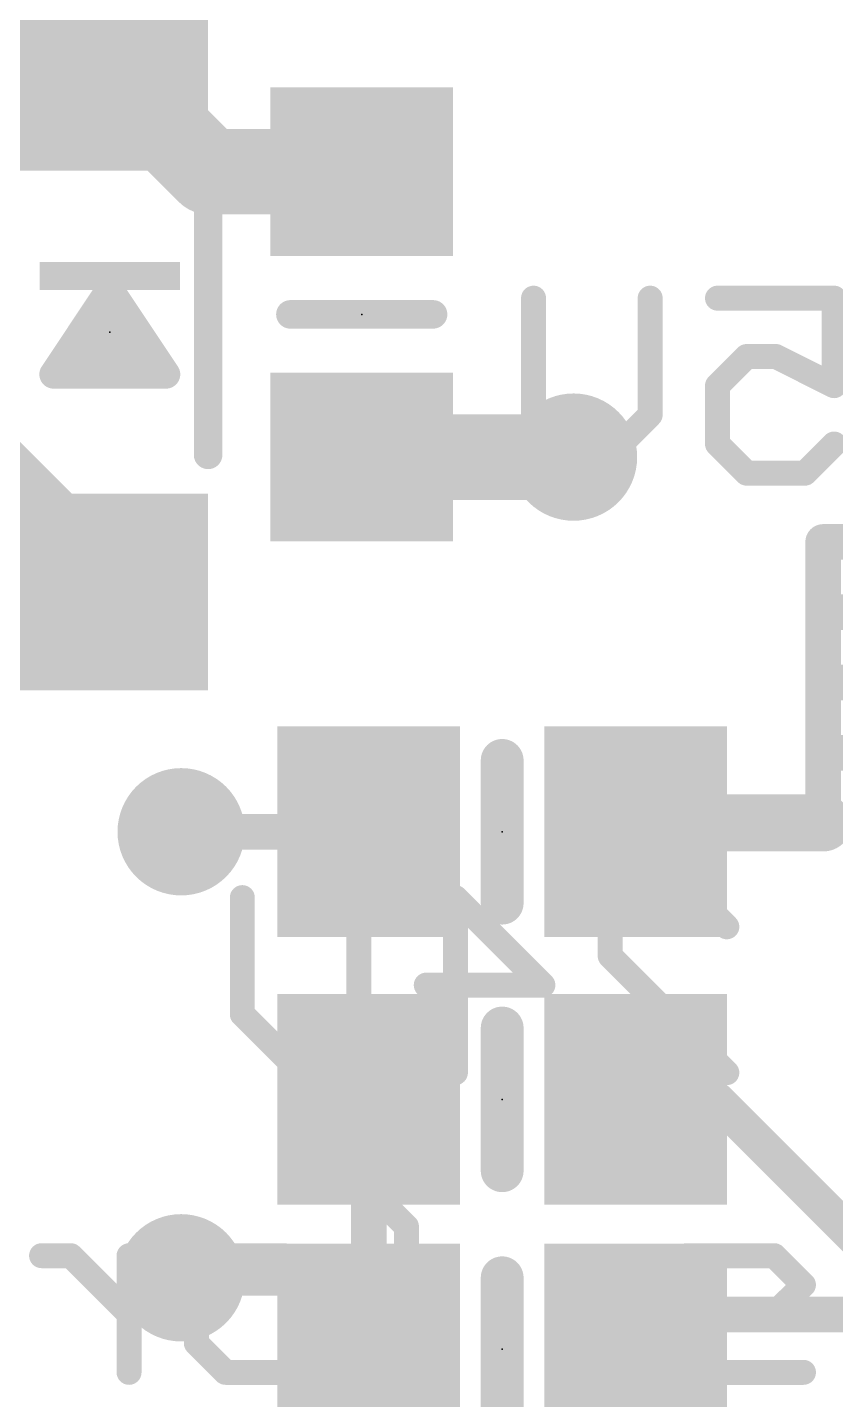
# Model space of a CAD drawing. Extents: x -0.1 to 49.3, y -0.1 to 40.8.
# Drawn here: x 10.58 to 16.34, y 16.91 to 26.68 of the extents above; entities that cross this region are included whole.
import ezdxf

# ---------------------------------------------------------------- set-up
doc = ezdxf.new("R2010")
doc.units = 0
for name, color, linetype in [('1', 12, 'CONTINUOUS'), ('16', 132, 'CONTINUOUS'), ('18', 110, 'CONTINUOUS'), ('21', 40, 'CONTINUOUS'), ('22', 6, 'CONTINUOUS'), ('23', 53, 'CONTINUOUS')]:
    doc.layers.add(name, color=color, linetype=linetype)

# ---------------------------------------------------------------- blocks, each defined once
blk = doc.blocks.new('RECT')
blk.add_solid([(-0.5, -0.5), (0.5, -0.5), (-0.5, 0.5), (0.5, 0.5)])
blk = doc.blocks.new('ROUNDV')
at = {"const_width": 0.5}
blk.add_lwpolyline([(0, -0.25, 1), (0, 0.25, 1), (0, -0.25)], format="xyb", dxfattribs=at)

msp = doc.modelspace()

# ---------------------------------------------------------------- linework, layer by layer
at = {"layer": '1'}
for points, const_width in [([(11.168, 28.567), (11.168, 26.361)], 0.6096), ([(11.875, 25.654), (11.168, 26.361)], 0.6096), ([(12.962, 25.654), (11.875, 25.654)], 0.6096), ([(10.185, 23.644), (11.168, 22.661)], 0.6096), ([(12.962, 23.622), (14.47, 23.622)], 0.6096), ([(16.883, 23.018), (16.248, 23.018)], 0.254), ([(16.248, 23.018), (16.248, 22.518)], 0.254), ([(17.896, 22.518), (16.248, 22.518)], 0.254), ([(16.248, 22.018), (16.248, 22.518)], 0.254), ([(17.896, 22.018), (16.248, 22.018)], 0.254), ([(16.248, 21.518), (16.248, 22.018)], 0.254), ([(17.896, 21.518), (16.248, 21.518)], 0.254), ([(16.248, 21.518), (16.248, 21.018)], 0.254), ([(14.912, 20.955), (14.975, 21.018)], 0.4064), ([(14.975, 21.018), (16.248, 21.018)], 0.4064), ([(17.896, 21.018), (16.248, 21.018)], 0.254), ([(13.012, 20.955), (11.676, 20.955)], 0.254), ([(14.917, 20.95), (14.912, 20.955)], 0.254), ([(13.012, 19.05), (13.012, 17.78)], 0.254), ([(15.486, 19.05), (14.912, 19.05)], 0.254), ([(16.518, 18.018), (15.486, 19.05)], 0.254), ([(11.676, 17.78), (13.012, 17.78)], 0.254), ([(13.012, 17.78), (13.012, 17.272)], 0.254), ([(15.158, 17.518), (14.912, 17.272)], 0.254), ([(17.896, 17.518), (15.158, 17.518)], 0.254)]:
    msp.add_lwpolyline(points, dxfattribs=dict(at, const_width=const_width))
for points, const_width in [([(11.2758, 26.4688, 1), (11.0602, 26.2532)], 0.3048), ([(11.0156, 26.361, 1), (11.3204, 26.361)], 0.3048), ([(11.875, 25.8064, 1), (11.875, 25.5016)], 0.3048), ([(11.7672, 25.5462, 1), (11.9828, 25.7618)], 0.3048), ([(12.962, 25.5016, 1), (12.962, 25.8064)], 0.3048), ([(12.962, 23.7744, 1), (12.962, 23.4696)], 0.3048), ([(14.47, 23.4696, 1), (14.47, 23.7744)], 0.3048), ([(16.248, 23.0815, 1), (16.248, 22.9545)], 0.127), ([(16.3115, 23.018, 1), (16.1845, 23.018)], 0.127), ([(11.0602, 22.5532, 1), (11.2758, 22.7688)], 0.3048), ([(16.248, 22.5815, 1), (16.248, 22.4545)], 0.127), ([(16.3115, 22.518, 1), (16.1845, 22.518)], 0.127), ([(16.1845, 22.518, 1), (16.3115, 22.518)], 0.127), ([(16.248, 22.0815, 1), (16.248, 21.9545)], 0.127), ([(16.3115, 22.018, 1), (16.1845, 22.018)], 0.127), ([(16.1845, 22.018, 1), (16.3115, 22.018)], 0.127), ([(16.248, 21.5815, 1), (16.248, 21.4545)], 0.127), ([(16.3115, 21.518, 1), (16.1845, 21.518)], 0.127), ([(16.1845, 21.518, 1), (16.3115, 21.518)], 0.127), ([(14.975, 21.1196, 1), (14.975, 20.9164)], 0.2032), ([(15.0468, 20.9462, 1), (14.9032, 21.0898)], 0.2032), ([(16.248, 20.9164, 1), (16.248, 21.1196)], 0.2032), ([(14.8402, 21.0268, 1), (14.9838, 20.8832)], 0.2032), ([(16.248, 21.0815, 1), (16.248, 20.9545)], 0.127), ([(11.676, 21.0185, 1), (11.676, 20.8915)], 0.127), ([(13.012, 20.8915, 1), (13.012, 21.0185)], 0.127), ([(14.9569, 20.9999, 1), (14.8671, 20.9101)], 0.127), ([(14.8721, 20.9051, 1), (14.9619, 20.9949)], 0.127), ([(16.1845, 21.018, 1), (16.3115, 21.018)], 0.127), ([(13.0755, 19.05, 1), (12.9485, 19.05)], 0.127), ([(14.912, 19.1135, 1), (14.912, 18.9865)], 0.127), ([(15.5309, 19.0949, 1), (15.4411, 19.0051)], 0.127), ([(15.486, 18.9865, 1), (15.486, 19.1135)], 0.127), ([(11.676, 17.8435, 1), (11.676, 17.7165)], 0.127), ([(13.0755, 17.78, 1), (12.9485, 17.78)], 0.127), ([(13.012, 17.7165, 1), (13.012, 17.8435)], 0.127), ([(12.9485, 17.78, 1), (13.0755, 17.78)], 0.127), ([(15.158, 17.5815, 1), (15.158, 17.4545)], 0.127), ([(15.2029, 17.4731, 1), (15.1131, 17.5629)], 0.127), ([(12.9485, 17.272, 1), (13.0755, 17.272)], 0.127), ([(14.8671, 17.3169, 1), (14.9569, 17.2271)], 0.127)]:
    msp.add_lwpolyline(points, format="xyb", dxfattribs=dict(at, const_width=const_width))
at = {"layer": '16', "const_width": 0.254}
for points in [[(11.676, 20.955), (11.549, 20.828)], [(11.549, 20.828), (11.549, 20.955)]]:
    msp.add_lwpolyline(points, dxfattribs=at)
at = {"layer": '16', "const_width": 0.127}
for points in [[(11.6125, 20.955, 1), (11.4855, 20.955)], [(11.7209, 20.9101, 1), (11.6311, 20.9999)], [(11.5041, 20.8729, 1), (11.5939, 20.7831)], [(11.4855, 20.828, 1), (11.6125, 20.828)]]:
    msp.add_lwpolyline(points, format="xyb", dxfattribs=at)
at = {"layer": '21'}
for points, const_width in [([(11.868, 25.384), (11.868, 23.638)], 0.2032), ([(10.768, 24.211), (11.168, 24.811)], 0.2032), ([(11.168, 24.811), (11.568, 24.211)], 0.2032), ([(10.968, 24.311), (11.168, 24.611)], 0.2032), ([(11.168, 24.611), (11.368, 24.311)], 0.2032), ([(13.47, 24.638), (12.454, 24.638)], 0.2032), ([(11.1521, 24.5872), (11.1839, 24.5872)], 0.2032), ([(11.0167, 24.384), (11.3193, 24.384)], 0.2032), ([(11.368, 24.311), (10.968, 24.311)], 0.2032), ([(11.568, 24.211), (10.768, 24.211)], 0.2032), ([(13.962, 20.447), (13.962, 21.463)], 0.3048), ([(13.962, 18.542), (13.962, 19.558)], 0.3048), ([(13.962, 16.764), (13.962, 17.78)], 0.3048)]:
    msp.add_lwpolyline(points, dxfattribs=dict(at, const_width=const_width))
for points, const_width in [([(11.9188, 25.384, 1), (11.8172, 25.384)], 0.1016), ([(11.2103, 24.8392, 1), (11.1257, 24.7828)], 0.1016), ([(11.2103, 24.7828, 1), (11.1257, 24.8392)], 0.1016), ([(11.2103, 24.6392, 1), (11.1257, 24.5828)], 0.1016), ([(11.2103, 24.5828, 1), (11.1257, 24.6392)], 0.1016), ([(12.454, 24.6888, 1), (12.454, 24.5872)], 0.1016), ([(13.47, 24.5872, 1), (13.47, 24.6888)], 0.1016), ([(11.1521, 24.638, 1), (11.1521, 24.5364)], 0.1016), ([(11.1839, 24.5364, 1), (11.1839, 24.638)], 0.1016), ([(11.0167, 24.4348, 1), (11.0167, 24.3332)], 0.1016), ([(11.3193, 24.3332, 1), (11.3193, 24.4348)], 0.1016), ([(10.968, 24.3618, 1), (10.968, 24.2602)], 0.1016), ([(10.9257, 24.3392, 1), (11.0103, 24.2828)], 0.1016), ([(11.3257, 24.2828, 1), (11.4103, 24.3392)], 0.1016), ([(11.368, 24.2602, 1), (11.368, 24.3618)], 0.1016), ([(10.768, 24.2618, 1), (10.768, 24.1602)], 0.1016), ([(10.7257, 24.2392, 1), (10.8103, 24.1828)], 0.1016), ([(11.5257, 24.1828, 1), (11.6103, 24.2392)], 0.1016), ([(11.568, 24.1602, 1), (11.568, 24.2618)], 0.1016), ([(11.8172, 23.638, 1), (11.9188, 23.638)], 0.1016), ([(14.0382, 21.463, 1), (13.8858, 21.463)], 0.1524), ([(13.8858, 20.447, 1), (14.0382, 20.447)], 0.1524), ([(14.0382, 19.558, 1), (13.8858, 19.558)], 0.1524), ([(13.8858, 18.542, 1), (14.0382, 18.542)], 0.1524), ([(14.0382, 17.78, 1), (13.8858, 17.78)], 0.1524)]:
    msp.add_lwpolyline(points, format="xyb", dxfattribs=dict(at, const_width=const_width))
at = {"layer": '22', "const_width": 0.0889}
for points in [[(14.2299, 24.7534, 1), (14.141, 24.7534)], [(15.0603, 24.7534, 1), (14.9714, 24.7534)], [(15.4952, 24.7978, 1), (15.4952, 24.7089)], [(16.3701, 24.7534, 1), (16.2812, 24.7534)], [(16.3256, 24.7089, 1), (16.3256, 24.7978)], [(15.7028, 24.3826, 1), (15.7028, 24.2937)], [(15.7342, 24.3067, 1), (15.6714, 24.3696)], [(15.9303, 24.3779, 1), (15.8905, 24.2984)], [(15.9104, 24.2937, 1), (15.9104, 24.3826)], [(15.5396, 24.1305, 1), (15.4507, 24.1305)], [(15.4638, 24.162, 1), (15.5266, 24.0991)], [(16.2812, 24.1305, 1), (16.3701, 24.1305)], [(16.3057, 24.0908, 1), (16.3455, 24.1703)], [(14.141, 23.9229, 1), (14.2299, 23.9229)], [(14.2169, 23.9543, 1), (14.154, 23.8915)], [(14.9714, 23.9229, 1), (15.0603, 23.9229)], [(15.0473, 23.8915, 1), (14.9845, 23.9543)], [(15.4507, 23.7153, 1), (15.5396, 23.7153)], [(15.5266, 23.7467, 1), (15.4638, 23.6839)], [(16.3571, 23.6839, 1), (16.2942, 23.7467)], [(14.5692, 23.5391, 1), (14.6321, 23.4763)], [(14.5692, 23.4763, 1), (14.6321, 23.5391)], [(15.7028, 23.5522, 1), (15.7028, 23.4632)], [(15.6714, 23.4763, 1), (15.7342, 23.5391)], [(16.0866, 23.5391, 1), (16.1494, 23.4763)], [(16.118, 23.4632, 1), (16.118, 23.5522)], [(12.1562, 20.4862, 1), (12.0673, 20.4862)], [(12.9866, 20.4862, 1), (12.8977, 20.4862)], [(13.6735, 20.4862, 1), (13.5846, 20.4862)], [(13.6605, 20.5176, 1), (13.5976, 20.4547)], [(14.9388, 20.5306, 1), (14.9388, 20.4417)], [(14.9702, 20.4547, 1), (14.9074, 20.5176)], [(15.3855, 20.5176, 1), (15.3226, 20.4547)], [(15.354, 20.4417, 1), (15.354, 20.5306)], [(14.7756, 20.2786, 1), (14.6867, 20.2786)], [(14.6998, 20.31, 1), (14.7626, 20.2471)], [(15.5302, 20.2471, 1), (15.5931, 20.31)], [(14.7626, 20.1024, 1), (14.6998, 20.0395)], [(14.6867, 20.0709, 1), (14.7756, 20.0709)], [(13.4215, 19.9078, 1), (13.4215, 19.8189)], [(14.2205, 19.8319, 1), (14.2833, 19.8948)], [(14.2519, 19.8189, 1), (14.2519, 19.9078)], [(12.1432, 19.6871, 1), (12.0803, 19.6243)], [(12.9736, 19.6243, 1), (12.9108, 19.6871)], [(12.0673, 19.6557, 1), (12.1562, 19.6557)], [(12.8977, 19.6557, 1), (12.9866, 19.6557)], [(12.4955, 19.2719, 1), (12.5584, 19.2091)], [(12.4955, 19.2091, 1), (12.5584, 19.2719)], [(13.5846, 19.2405, 1), (13.6735, 19.2405)], [(14.7312, 19.285, 1), (14.7312, 19.196)], [(15.5302, 19.2091, 1), (15.5931, 19.2719)], [(15.5616, 19.196, 1), (15.5616, 19.285)], [(13.1041, 18.384, 1), (13.0413, 18.3211)], [(13.3247, 18.145, 1), (13.2358, 18.145)], [(13.2489, 18.1135, 1), (13.3117, 18.1764)], [(10.6822, 17.9818, 1), (10.6822, 17.8929)], [(10.9212, 17.9688, 1), (10.8584, 17.9059)], [(10.8898, 17.8929, 1), (10.8898, 17.9818)], [(11.3495, 17.9373, 1), (11.2606, 17.9373)], [(11.9919, 17.9818, 1), (11.9919, 17.8929)], [(12.0233, 17.9059, 1), (11.9605, 17.9688)], [(12.4386, 17.9688, 1), (12.3757, 17.9059)], [(12.4071, 17.8929, 1), (12.4071, 17.9818)], [(15.2769, 17.9818, 1), (15.2769, 17.8929)], [(15.9312, 17.9688, 1), (15.8683, 17.9059)], [(15.8997, 17.8929, 1), (15.8997, 17.9818)], [(11.7529, 17.7612, 1), (11.8157, 17.6983)], [(11.8288, 17.7297, 1), (11.7399, 17.7297)], [(12.6592, 17.7297, 1), (12.5703, 17.7297)], [(12.5833, 17.6983, 1), (12.6462, 17.7612)], [(13.0727, 17.7742, 1), (13.0727, 17.6853)], [(13.4879, 17.6853, 1), (13.4879, 17.7742)], [(16.1388, 17.6983, 1), (16.0759, 17.7612)], [(16.0759, 17.6983, 1), (16.1388, 17.7612)], [(11.2736, 17.4907, 1), (11.3365, 17.5535)], [(15.4845, 17.5666, 1), (15.4845, 17.4777)], [(15.5159, 17.4907, 1), (15.4531, 17.5535)], [(15.8683, 17.5535, 1), (15.9312, 17.4907)], [(15.8997, 17.4777, 1), (15.8997, 17.5666)], [(11.8157, 17.3459, 1), (11.7529, 17.2831)], [(12.6462, 17.2831, 1), (12.5833, 17.3459)], [(15.3083, 17.3459, 1), (15.2455, 17.2831)], [(15.2455, 17.3459, 1), (15.3083, 17.2831)], [(11.7399, 17.3145, 1), (11.8288, 17.3145)], [(12.5703, 17.3145, 1), (12.6592, 17.3145)], [(11.9919, 17.1514, 1), (11.9919, 17.0624)], [(12.4071, 17.0624, 1), (12.4071, 17.1514)], [(15.4845, 17.1514, 1), (15.4845, 17.0624)], [(16.1074, 17.0624, 1), (16.1074, 17.1514)], [(11.2606, 17.1069, 1), (11.3495, 17.1069)], [(11.9605, 17.0755, 1), (12.0233, 17.1383)], [(12.3757, 17.1383, 1), (12.4386, 17.0755)], [(13.2358, 17.1069, 1), (13.3247, 17.1069)], [(15.4531, 17.0755, 1), (15.5159, 17.1383)]]:
    msp.add_lwpolyline(points, format="xyb", dxfattribs=at)
at = {"layer": '22', "const_width": 0.1778}
for points in [[(14.1855, 23.9229), (14.1855, 24.7534)], [(15.0159, 24.7534), (15.0159, 23.9229)], [(15.4952, 24.7534), (16.3256, 24.7534)], [(16.3256, 24.7534), (16.3256, 24.1305)], [(15.7028, 24.3381), (15.4952, 24.1305)], [(15.9104, 24.3381), (15.7028, 24.3381)], [(16.3256, 24.1305), (15.9104, 24.3381)], [(15.4952, 24.1305), (15.4952, 23.7153)], [(14.6007, 23.5077), (14.1855, 23.9229)], [(15.0159, 23.9229), (14.6007, 23.5077)], [(15.4952, 23.7153), (15.7028, 23.5077)], [(16.118, 23.5077), (16.3256, 23.7153)], [(15.7028, 23.5077), (16.118, 23.5077)], [(12.1117, 19.6557), (12.1117, 20.4862)], [(12.9422, 20.4862), (12.9422, 19.6557)], [(13.6291, 19.2405), (13.6291, 20.4862)], [(13.6291, 20.4862), (14.2519, 19.8633)], [(14.7312, 20.2786), (14.9388, 20.4862)], [(14.9388, 20.4862), (15.354, 20.4862)], [(15.354, 20.4862), (15.5616, 20.2786)], [(14.7312, 20.0709), (14.7312, 20.2786)], [(15.5616, 19.2405), (14.7312, 20.0709)], [(14.2519, 19.8633), (13.4215, 19.8633)], [(12.527, 19.2405), (12.1117, 19.6557)], [(12.9422, 19.6557), (12.527, 19.2405)], [(14.7312, 19.2405), (15.5616, 19.2405)], [(13.2803, 18.145), (13.0727, 18.3526)], [(13.2803, 17.1069), (13.2803, 18.145)], [(10.8898, 17.9373), (10.6822, 17.9373)], [(11.305, 17.5221), (10.8898, 17.9373)], [(11.305, 17.1069), (11.305, 17.9373)], [(11.7843, 17.7297), (11.9919, 17.9373)], [(11.9919, 17.9373), (12.4071, 17.9373)], [(12.4071, 17.9373), (12.6148, 17.7297)], [(15.8997, 17.9373), (15.2769, 17.9373)], [(16.1074, 17.7297), (15.8997, 17.9373)], [(11.7843, 17.3145), (11.7843, 17.7297)], [(12.6148, 17.7297), (12.6148, 17.3145)], [(13.4879, 17.7297), (13.0727, 17.7297)], [(15.8997, 17.5221), (16.1074, 17.7297)], [(15.2769, 17.3145), (15.4845, 17.5221)], [(15.4845, 17.5221), (15.8997, 17.5221)], [(11.9919, 17.1069), (11.7843, 17.3145)], [(12.6148, 17.3145), (12.4071, 17.1069)], [(15.4845, 17.1069), (15.2769, 17.3145)], [(12.4071, 17.1069), (11.9919, 17.1069)], [(16.1074, 17.1069), (15.4845, 17.1069)]]:
    msp.add_lwpolyline(points, dxfattribs=at)
at = {"layer": '23'}
for p in [(12.962, 24.638), (11.168, 24.511), (13.962, 20.955), (13.962, 19.05), (13.962, 17.272)]:
    msp.add_point(p, dxfattribs=at)

# ---------------------------------------------------------------- block references
at = {"layer": '1', "xscale": 1.4, "yscale": 1.4}
for p in [(11.168, 26.361), (11.168, 22.661)]:
    msp.add_blockref('RECT', p, dxfattribs=at)
at = {"layer": '1'}
for p, xscale, yscale, rotation in [((12.962, 25.654), 1.2, 1.3, 270), ((12.962, 23.622), 1.2, 1.3, 270), ((13.012, 20.955), 1.3, 1.5, 180), ((14.912, 20.955), 1.3, 1.5, 180), ((13.012, 19.05), 1.3, 1.5, 180), ((14.912, 19.05), 1.3, 1.5, 180), ((13.012, 17.272), 1.3, 1.5, 180), ((14.912, 17.272), 1.3, 1.5, 180)]:
    msp.add_blockref('RECT', p, dxfattribs=dict(at, xscale=xscale, yscale=yscale, rotation=rotation))
at = {"layer": '18', "xscale": 0.9064, "yscale": 0.9064}
for p in [(14.47, 23.622), (14.47, 23.622), (11.676, 20.955), (11.676, 20.955), (11.676, 17.78), (11.676, 17.78)]:
    msp.add_blockref('ROUNDV', p, dxfattribs=at)
at = {"layer": '21', "xscale": 0.2, "rotation": 270}
msp.add_blockref('RECT', (11.168, 24.911), dxfattribs=at)

doc.saveas('drawing.dxf')
